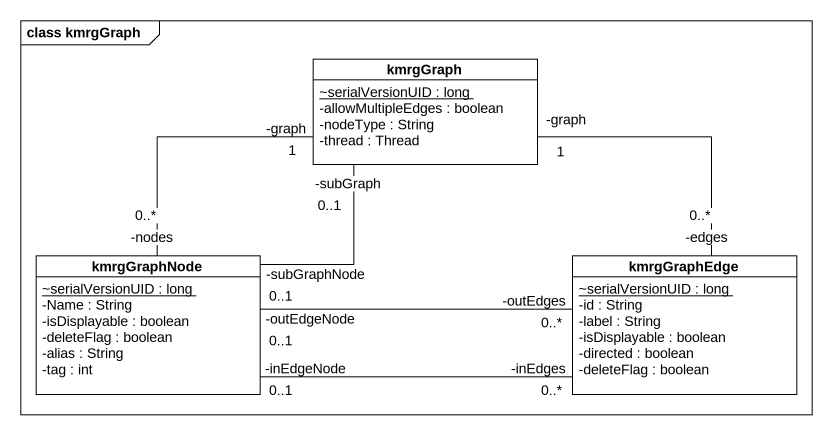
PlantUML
@startuml
mainframe class kmrgGraph
hide circle
hide empty members
skinparam classAttributeIconSize 0
class kmrgGraph {
  {static} ~serialVersionUID : long
  -allowMultipleEdges : boolean
  -nodeType : String
  -thread : Thread
}
class kmrgGraphNode {
  {static} ~serialVersionUID : long
  -Name : String
  -isDisplayable : boolean
  -deleteFlag : boolean
  -alias : String
  -tag : int
}
class kmrgGraphEdge {
  {static} ~serialVersionUID : long
  -id : String
  -label : String
  -isDisplayable : boolean
  -directed : boolean
  -deleteFlag : boolean
}
kmrgGraphNode "-nodes\n0..*" -up- "-graph\n1" kmrgGraph
kmrgGraphNode "-subGraphNode\n0..1" -up- "-subGraph\n0..1" kmrgGraph
kmrgGraphEdge "-edges\n0..*" -up- "-graph\n1" kmrgGraph
kmrgGraphEdge "-outEdges\n0..*" -left- "-outEdgeNode\n0..1" kmrgGraphNode
kmrgGraphEdge "-inEdges\n0..*" -left- "-inEdgeNode\n0..1" kmrgGraphNode
@enduml
